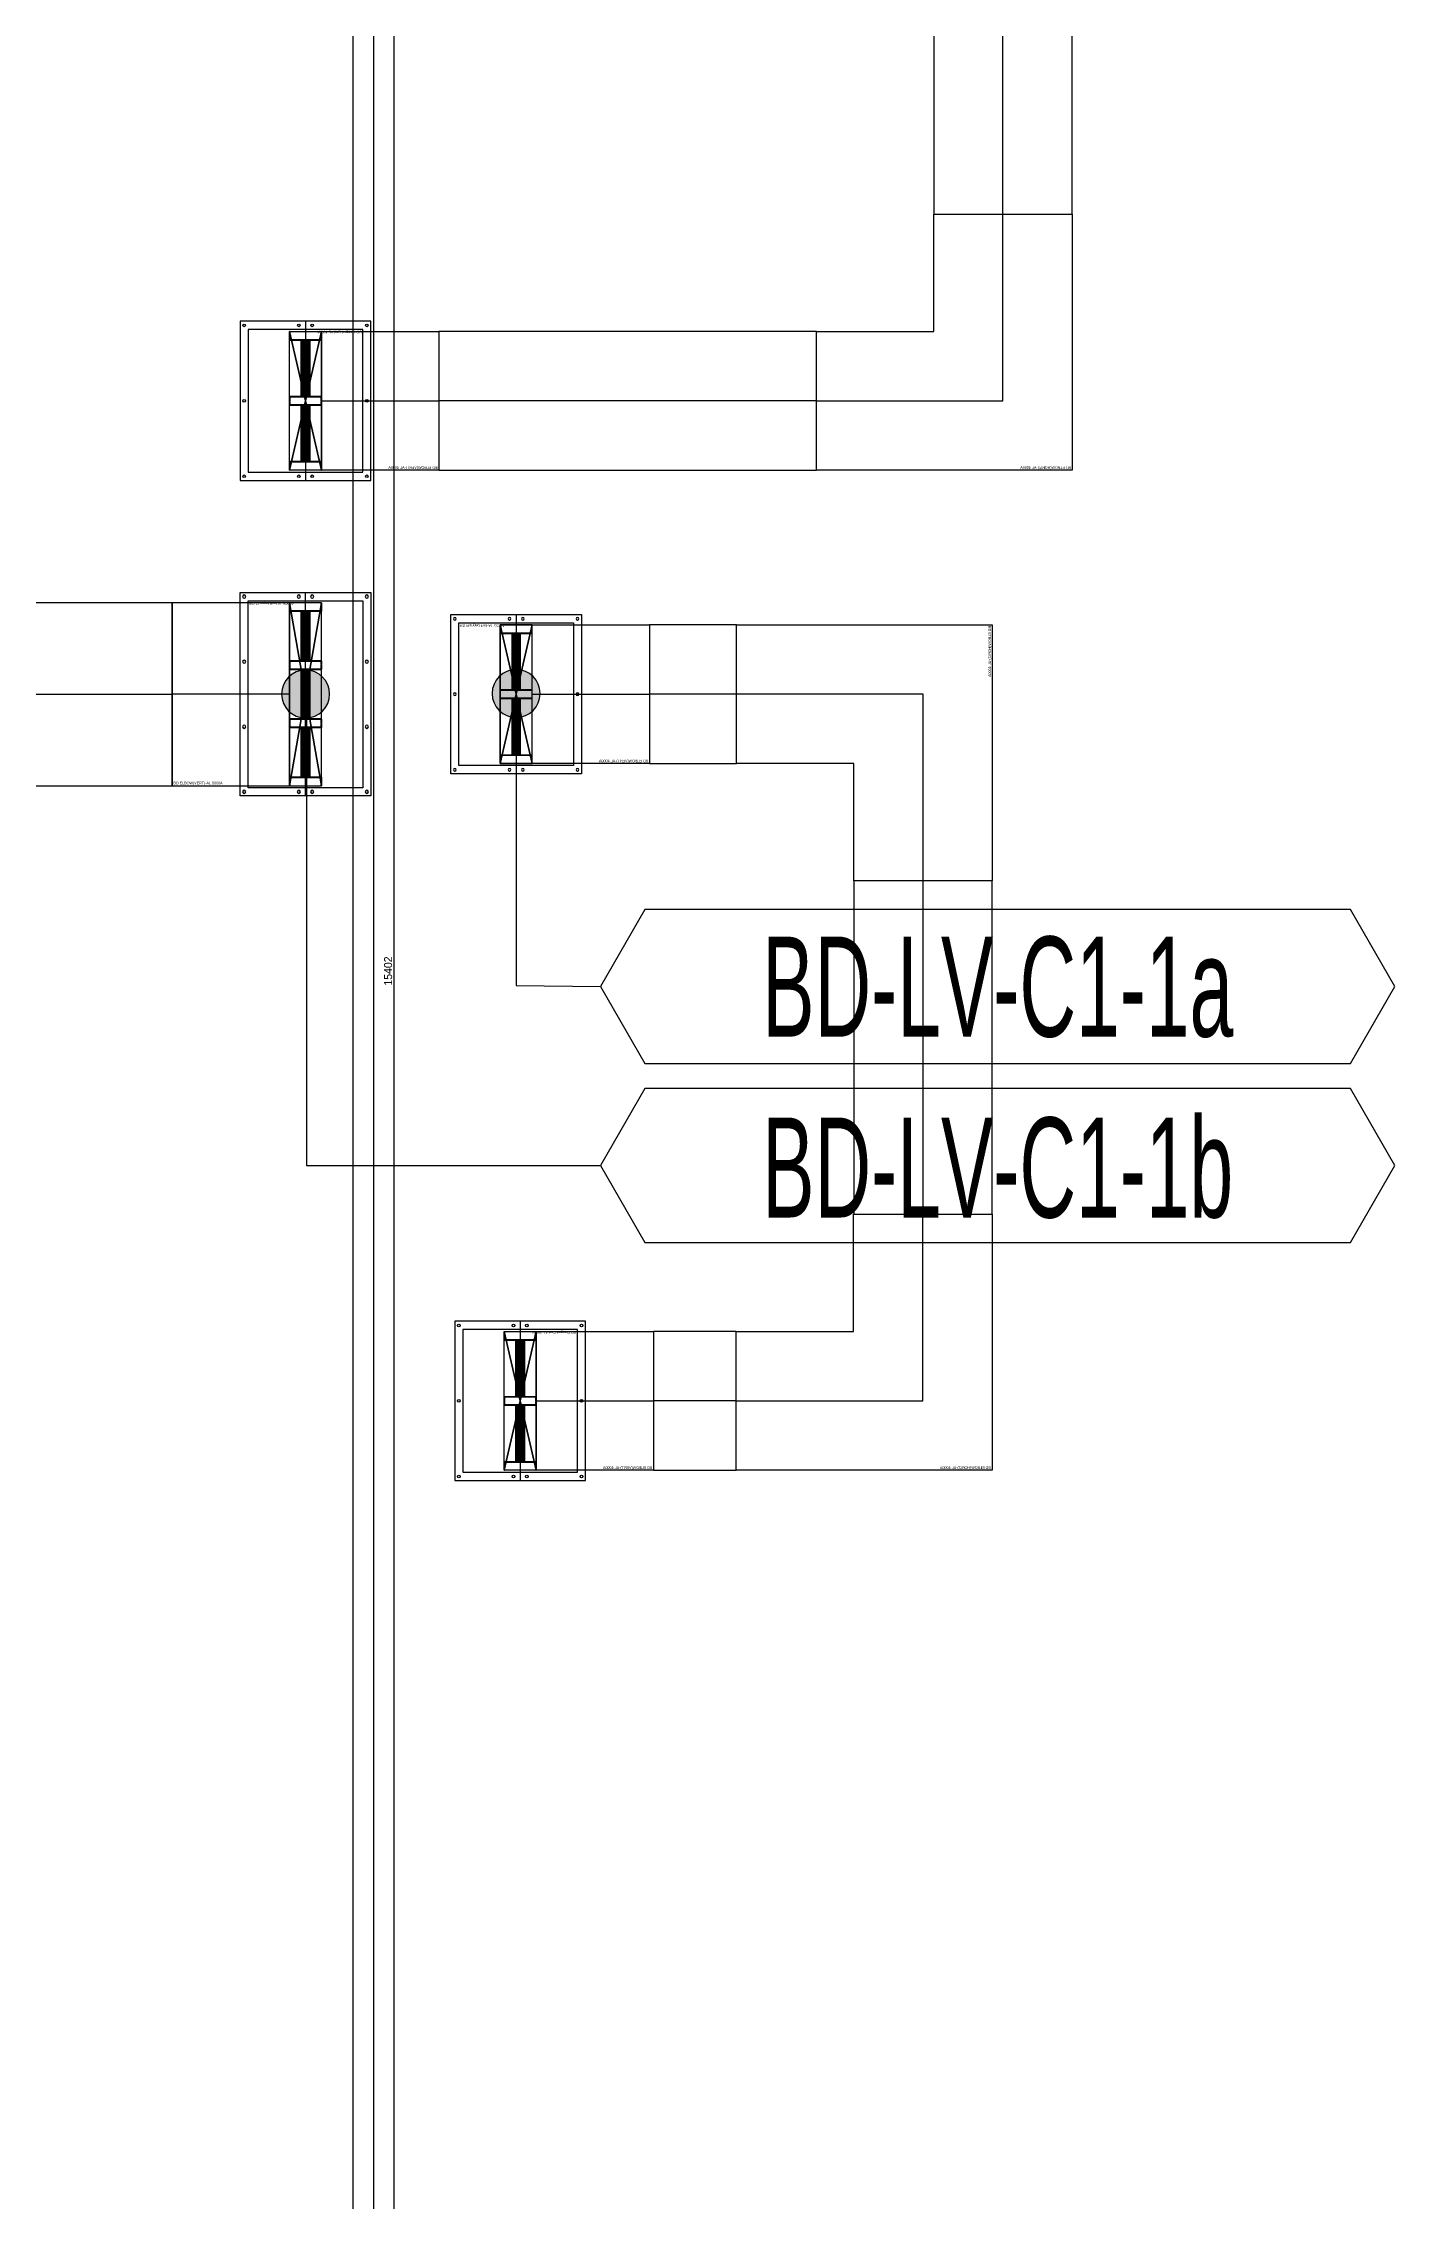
# Model space of a CAD drawing. Header units: millimetres. Extents: x 28486 to 374549, y -351975 to 868946.
# Drawn here: x 121315 to 126384, y -225998 to -217904 of the extents above; entities that cross this region are included whole.
import ezdxf
from ezdxf.enums import TextEntityAlignment as Align

# ---------------------------------------------------------------- set-up
doc = ezdxf.new("R2010")
doc.units = ezdxf.units.MM
doc.header["$LTSCALE"] = 150
doc.layers.get('Defpoints').update_dxf_attribs({"color": 150})
for name, color, linetype in [('-----27 Bus Duct_HV_IT BACK UP A', 7, 'Continuous'), ('-----27 Bus Duct_HV_IT BACK UP B', 3, 'Continuous'), ('-----27 Bus Duct_LV_380-220V', 200, 'Continuous'), ('-----27 Bus Duct_LV_380-220V_IT BACK UP', 2, 'Continuous'), ('-----29 주기', 1, 'Continuous'), ('-----30 Text', 2, 'Continuous'), ('-----99 Cable Schedule', 2, 'Continuous')]:
    doc.layers.add(name, color=color, linetype=linetype)
doc.styles.add('ELEC', font='')
doc.styles.get("Standard").update_dxf_attribs({"font": ''})
doc.styles.get('ELEC').set_extended_font_data('Dotum')
doc.styles.get('Standard').set_extended_font_data('Dotum')
doc.dimstyles.new('전기통신참고용-치수', dxfattribs={"dimscale": 15, "dimtxt": 2, "dimasz": 0, "dimexe": 0, "dimexo": 0, "dimgap": 0.4, "dimtad": 4, "dimdec": 0, "dimzin": 0, "dimdsep": 46, "dimtxsty": 'Standard', "dimblk": 'NONE', "dimcen": 0, "dimse1": 1, "dimse2": 1, "dimsd1": 1, "dimsd2": 1, "dimclrd": 8, "dimclre": 8, "dimclrt": 8, "dimadec": 0, "dimazin": 0, "dimtfac": 1, "dimtdec": 0, "dimtix": 1, "dimtmove": 2, "dimatfit": 0, "dimldrblk": 'NONE', "dimfxl": 2, "dimtolj": 1, "dimtzin": 0, "dimarcsym": 0})

# ---------------------------------------------------------------- blocks, each defined once
blk = doc.blocks.new('*U79')
at = {"color": 1}
for p, q in [((60, 343), (-60, -343)), ((-60, 343), (60, -343))]:
    blk.add_line(p, q, dxfattribs=at)
at = {"color": 0}
blk.add_line((0, 381.5), (0, -381.5), dxfattribs=at)
for points in [[(-245, -381.5), (245, -381.5), (245, 381.5), (-245, 381.5)], [(-215, -350.5), (215, -350.5), (215, 350.5), (-215, 350.5)]]:
    blk.add_lwpolyline(points, close=True, dxfattribs=at)
at = {"color": 1}
blk.add_lwpolyline([(60, -343), (-60, -343), (-60, 343), (60, 343)], close=True, dxfattribs=at)
for points in [[(-60, 123, -0.4142136), (-58, 125), (-17.2, 125, 0.4142136), (-16.2, 126), (-16.2, 310, 0.4142136), (-17.2, 311), (-58, 311, -0.4142136), (-60, 313), (-60, 343, -0.4142136), (-59, 342), (-59, 313, 0.4142136), (-58, 312), (58, 312, 0.4142136), (59, 313), (59, 342, -0.4142136), (60, 343), (60, 313, -0.4142136), (58, 311), (17.2, 311, 0.4142136), (16.2, 310), (16.2, 126, 0.4142136), (17.2, 125), (58, 125, -0.4142136), (60, 123), (60, 111, -0.4142136), (59, 112), (59, 123, 0.4142136), (58, 124), (-58, 124, 0.4142136), (-59, 123), (-59, 112, -0.4142136), (-60, 111), (-60, 111), (-60, 111), (-60, 111)], [(-15.2, 126), (-15.2, 310, -0.4142136), (-14.2, 311), (14.2, 311, -0.4142136), (15.2, 310), (15.2, 126, -0.4142136), (14.2, 125), (-14.2, 125, -0.4142136)], [(-14.2, 127), (-14.2, 309, -0.4142136), (-13.2, 310), (-8.85, 310, -0.4142136), (-7.85, 309), (-7.85, 127, -0.4142136), (-8.85, 126), (-13.2, 126, -0.4142136)], [(-6.85, 127), (-6.85, 309, -0.4142136), (-5.85, 310), (-1.5, 310, -0.4142136), (-0.5, 309), (-0.5, 127, -0.4142136), (-1.5, 126), (-5.85, 126, -0.4142136)], [(0.5, 127), (0.5, 309, -0.4142136), (1.5, 310), (5.85, 310, -0.4142136), (6.85, 309), (6.85, 127, -0.4142136), (5.85, 126), (1.5, 126, -0.4142136)], [(7.85, 127), (7.85, 309, -0.4142136), (8.85, 310), (13.2, 310, -0.4142136), (14.2, 309), (14.2, 127, -0.4142136), (13.2, 126), (8.85, 126, -0.4142136)], [(-60, -95, -0.4142136), (-58, -93), (-17.2, -93, 0.4142136), (-16.2, -92), (-16.2, 92, 0.4142136), (-17.2, 93), (-58, 93, -0.4142136), (-60, 95), (-60, 109, -0.4142136), (-59, 108), (-59, 95, 0.4142136), (-58, 94), (58, 94, 0.4142136), (59, 95), (59, 108, -0.4142136), (60, 109), (60, 95, -0.4142136), (58, 93), (17.2, 93, 0.4142136), (16.2, 92), (16.2, -92, 0.4142136), (17.2, -93), (58, -93, -0.4142136), (60, -95), (60, -108, -0.4142136), (59, -107), (59, -95, 0.4142136), (58, -94), (-58, -94, 0.4142136), (-59, -95), (-59, -107, -0.4142136), (-60, -108), (-60, -108), (-60, -108), (-60, -108)], [(-15.2, -92), (-15.2, 92, -0.4142136), (-14.2, 93), (14.2, 93, -0.4142136), (15.2, 92), (15.2, -92, -0.4142136), (14.2, -93), (-14.2, -93, -0.4142136)], [(-14.2, -91), (-14.2, 91, -0.4142136), (-13.2, 92), (-8.85, 92, -0.4142136), (-7.85, 91), (-7.85, -91, -0.4142136), (-8.85, -92), (-13.2, -92, -0.4142136)], [(-6.85, -91), (-6.85, 91, -0.4142136), (-5.85, 92), (-1.5, 92, -0.4142136), (-0.5, 91), (-0.5, -91, -0.4142136), (-1.5, -92), (-5.85, -92, -0.4142136)], [(0.5, -91), (0.5, 91, -0.4142136), (1.5, 92), (5.85, 92, -0.4142136), (6.85, 91), (6.85, -91, -0.4142136), (5.85, -92), (1.5, -92, -0.4142136)], [(7.85, -91), (7.85, 91, -0.4142136), (8.85, 92), (13.2, 92, -0.4142136), (14.2, 91), (14.2, -91, -0.4142136), (13.2, -92), (8.85, -92, -0.4142136)], [(-60, -313, -0.4142136), (-58, -311), (-17.2, -311, 0.4142136), (-16.2, -310), (-16.2, -126, 0.4142136), (-17.2, -125), (-58, -125, -0.4142136), (-60, -123), (-60, -110, -0.4142136), (-59, -111), (-59, -123, 0.4142136), (-58, -124), (58, -124, 0.4142136), (59, -123), (59, -111, -0.4142136), (60, -110), (60, -123, -0.4142136), (58, -125), (17.2, -125, 0.4142136), (16.2, -126), (16.2, -310, 0.4142136), (17.2, -311), (58, -311, -0.4142136), (60, -313), (60, -343, -0.4142136), (59, -342), (59, -313, 0.4142136), (58, -312), (-58, -312, 0.4142136), (-59, -313), (-59, -342, -0.4142136), (-60, -343), (-60, -343), (-60, -343), (-60, -343)], [(-15.2, -310), (-15.2, -126, -0.4142136), (-14.2, -125), (14.2, -125, -0.4142136), (15.2, -126), (15.2, -310, -0.4142136), (14.2, -311), (-14.2, -311, -0.4142136)], [(-14.2, -309), (-14.2, -127, -0.4142136), (-13.2, -126), (-8.85, -126, -0.4142136), (-7.85, -127), (-7.85, -309, -0.4142136), (-8.85, -310), (-13.2, -310, -0.4142136)], [(-6.85, -309), (-6.85, -127, -0.4142136), (-5.85, -126), (-1.5, -126, -0.4142136), (-0.5, -127), (-0.5, -309, -0.4142136), (-1.5, -310), (-5.85, -310, -0.4142136)], [(0.5, -309), (0.5, -127, -0.4142136), (1.5, -126), (5.85, -126, -0.4142136), (6.85, -127), (6.85, -309, -0.4142136), (5.85, -310), (1.5, -310, -0.4142136)], [(7.85, -309), (7.85, -127, -0.4142136), (8.85, -126), (13.2, -126, -0.4142136), (14.2, -127), (14.2, -309, -0.4142136), (13.2, -310), (8.85, -310, -0.4142136)]]:
    blk.add_lwpolyline(points, format="xyb", close=True, dxfattribs=at)
at = {"color": 0}
for centre in [(-230, 366), (-25, 366), (25, 366), (230, 366), (-230, 122), (230, 122), (-230, -122), (230, -122), (-230, -366), (-25, -366), (25, -366), (230, -366)]:
    blk.add_circle(centre, 6, dxfattribs=at)
at = {"color": 0, "style": 'ELEC'}
blk.add_text('BD Flanged End-AL 5000A', height=10, dxfattribs=at).set_placement((-210, -340.5), align=Align.MIDDLE_LEFT)
blk = doc.blocks.new('*D609')
at = {"layer": 'Defpoints', "color": 0, "transparency": 16777216}
for p in [(152, 3328.1), (152, 3328.1), (152, -12073.9)]:
    blk.add_point(p, dxfattribs=at)
at = {"color": 0, "transparency": 16777216, "insert": (131, -4372.9), "char_height": 30, "attachment_point": 5, "rotation": 90}
blk.add_mtext('\\A1;{\\C0;15402}', dxfattribs=at)
blk = doc.blocks.new('_None')
blk = doc.blocks.new('A$C9a0ab699')
h = blk.add_hatch(color=0)
edge = h.paths.add_edge_path()
edge.add_arc((0, 0), 64, 720, 1080, ccw=False)
at = {"color": 0}
blk.add_circle((0, 0), 64, dxfattribs=at)
blk = doc.blocks.new('*D196')
at = {"layer": 'Defpoints', "color": 0, "transparency": 16777216}
for p in [(152, 17574.2), (152, 17574.2), (152, 2172.2)]:
    blk.add_point(p, dxfattribs=at)
at = {"color": 0, "transparency": 16777216, "insert": (131, 9873.2), "char_height": 30, "attachment_point": 5, "rotation": 90}
blk.add_mtext('\\A1;{\\C0;15402}', dxfattribs=at)
blk = doc.blocks.new('*D215')
at = {"layer": 'Defpoints', "color": 0, "transparency": 16777216}
for p in [(0, 9295), (686, 9295), (686, 9295)]:
    blk.add_point(p, dxfattribs=at)
at = {"color": 0, "transparency": 16777216, "insert": (343, 9274), "char_height": 30, "attachment_point": 5}
blk.add_mtext('\\A1;{\\C0;686}', dxfattribs=at)
blk = doc.blocks.new('*D216')
at = {"layer": 'Defpoints', "color": 0, "transparency": 16777216}
for p in [(686, 9295), (686, 9295), (686, 8400)]:
    blk.add_point(p, dxfattribs=at)
at = {"color": 0, "transparency": 16777216, "insert": (665, 8847.5), "char_height": 30, "attachment_point": 5, "rotation": 90}
blk.add_mtext('\\A1;{\\C0;895}', dxfattribs=at)
blk = doc.blocks.new('*D217')
at = {"layer": 'Defpoints', "color": 0, "transparency": 16777216}
for p in [(0, 8400), (686, 8400), (686, 8400)]:
    blk.add_point(p, dxfattribs=at)
at = {"color": 0, "transparency": 16777216, "insert": (343, 8421), "char_height": 30, "attachment_point": 5}
blk.add_mtext('\\A1;{\\C0;686}', dxfattribs=at)
blk = doc.blocks.new('*U69')
at = {"color": 1}
for p, q in [((340, 343), (220, -343)), ((220, 343), (340, -343))]:
    blk.add_line(p, q, dxfattribs=at)
at = {"color": 0}
blk.add_lwpolyline([(-220, -343), (220, -343), (220, 343), (-220, 343)], close=True, dxfattribs=at)
blk.add_lwpolyline([(220, -343), (340, -343), (340, 343), (220, 343)], dxfattribs=at)
at = {"color": 1}
for points in [[(220, 123, -0.4142136), (222, 125), (262.8, 125, 0.4142136), (263.8, 126), (263.8, 310, 0.4142136), (262.8, 311), (222, 311, -0.4142136), (220, 313), (220, 343, -0.4142136), (221, 342), (221, 313, 0.4142136), (222, 312), (338, 312, 0.4142136), (339, 313), (339, 342, -0.4142136), (340, 343), (340, 313, -0.4142136), (338, 311), (297.2, 311, 0.4142136), (296.2, 310), (296.2, 126, 0.4142136), (297.2, 125), (338, 125, -0.4142136), (340, 123), (340, 111, -0.4142136), (339, 112), (339, 123, 0.4142136), (338, 124), (222, 124, 0.4142136), (221, 123), (221, 112, -0.4142136), (220, 111), (220, 111), (220, 111), (220, 111)], [(264.8, 126), (264.8, 310, -0.4142136), (265.8, 311), (294.2, 311, -0.4142136), (295.2, 310), (295.2, 126, -0.4142136), (294.2, 125), (265.8, 125, -0.4142136)], [(265.8, 127), (265.8, 309, -0.4142136), (266.8, 310), (271.15, 310, -0.4142136), (272.15, 309), (272.15, 127, -0.4142136), (271.15, 126), (266.8, 126, -0.4142136)], [(273.15, 127), (273.15, 309, -0.4142136), (274.15, 310), (278.5, 310, -0.4142136), (279.5, 309), (279.5, 127, -0.4142136), (278.5, 126), (274.15, 126, -0.4142136)], [(280.5, 127), (280.5, 309, -0.4142136), (281.5, 310), (285.85, 310, -0.4142136), (286.85, 309), (286.85, 127, -0.4142136), (285.85, 126), (281.5, 126, -0.4142136)], [(287.85, 127), (287.85, 309, -0.4142136), (288.85, 310), (293.2, 310, -0.4142136), (294.2, 309), (294.2, 127, -0.4142136), (293.2, 126), (288.85, 126, -0.4142136)], [(220, -95, -0.4142136), (222, -93), (262.8, -93, 0.4142136), (263.8, -92), (263.8, 92, 0.4142136), (262.8, 93), (222, 93, -0.4142136), (220, 95), (220, 109, -0.4142136), (221, 108), (221, 95, 0.4142136), (222, 94), (338, 94, 0.4142136), (339, 95), (339, 108, -0.4142136), (340, 109), (340, 95, -0.4142136), (338, 93), (297.2, 93, 0.4142136), (296.2, 92), (296.2, -92, 0.4142136), (297.2, -93), (338, -93, -0.4142136), (340, -95), (340, -108, -0.4142136), (339, -107), (339, -95, 0.4142136), (338, -94), (222, -94, 0.4142136), (221, -95), (221, -107, -0.4142136), (220, -108), (220, -108), (220, -108), (220, -108)], [(264.8, -92), (264.8, 92, -0.4142136), (265.8, 93), (294.2, 93, -0.4142136), (295.2, 92), (295.2, -92, -0.4142136), (294.2, -93), (265.8, -93, -0.4142136)], [(265.8, -91), (265.8, 91, -0.4142136), (266.8, 92), (271.15, 92, -0.4142136), (272.15, 91), (272.15, -91, -0.4142136), (271.15, -92), (266.8, -92, -0.4142136)], [(273.15, -91), (273.15, 91, -0.4142136), (274.15, 92), (278.5, 92, -0.4142136), (279.5, 91), (279.5, -91, -0.4142136), (278.5, -92), (274.15, -92, -0.4142136)], [(280.5, -91), (280.5, 91, -0.4142136), (281.5, 92), (285.85, 92, -0.4142136), (286.85, 91), (286.85, -91, -0.4142136), (285.85, -92), (281.5, -92, -0.4142136)], [(287.85, -91), (287.85, 91, -0.4142136), (288.85, 92), (293.2, 92, -0.4142136), (294.2, 91), (294.2, -91, -0.4142136), (293.2, -92), (288.85, -92, -0.4142136)], [(220, -313, -0.4142136), (222, -311), (262.8, -311, 0.4142136), (263.8, -310), (263.8, -126, 0.4142136), (262.8, -125), (222, -125, -0.4142136), (220, -123), (220, -110, -0.4142136), (221, -111), (221, -123, 0.4142136), (222, -124), (338, -124, 0.4142136), (339, -123), (339, -111, -0.4142136), (340, -110), (340, -123, -0.4142136), (338, -125), (297.2, -125, 0.4142136), (296.2, -126), (296.2, -310, 0.4142136), (297.2, -311), (338, -311, -0.4142136), (340, -313), (340, -343, -0.4142136), (339, -342), (339, -313, 0.4142136), (338, -312), (222, -312, 0.4142136), (221, -313), (221, -342, -0.4142136), (220, -343), (220, -343), (220, -343), (220, -343)], [(264.8, -310), (264.8, -126, -0.4142136), (265.8, -125), (294.2, -125, -0.4142136), (295.2, -126), (295.2, -310, -0.4142136), (294.2, -311), (265.8, -311, -0.4142136)], [(265.8, -309), (265.8, -127, -0.4142136), (266.8, -126), (271.15, -126, -0.4142136), (272.15, -127), (272.15, -309, -0.4142136), (271.15, -310), (266.8, -310, -0.4142136)], [(273.15, -309), (273.15, -127, -0.4142136), (274.15, -126), (278.5, -126, -0.4142136), (279.5, -127), (279.5, -309, -0.4142136), (278.5, -310), (274.15, -310, -0.4142136)], [(280.5, -309), (280.5, -127, -0.4142136), (281.5, -126), (285.85, -126, -0.4142136), (286.85, -127), (286.85, -309, -0.4142136), (285.85, -310), (281.5, -310, -0.4142136)], [(287.85, -309), (287.85, -127, -0.4142136), (288.85, -126), (293.2, -126, -0.4142136), (294.2, -127), (294.2, -309, -0.4142136), (293.2, -310), (288.85, -310, -0.4142136)]]:
    blk.add_lwpolyline(points, format="xyb", close=True, dxfattribs=at)
blk.add_lwpolyline([(220, 0), (-220, 0)], dxfattribs=at)
at = {"color": 0, "style": 'ELEC'}
blk.add_text('BD ELBOW(VERT)-AL 5000A', height=10, dxfattribs=at).set_placement((-215, -333), align=Align.MIDDLE_LEFT)
blk = doc.blocks.new('*U23')
at = {"color": 1}
for p, q in [((60, 260), (-60, -260)), ((-60, 260), (60, -260))]:
    blk.add_line(p, q, dxfattribs=at)
at = {"color": 0}
blk.add_line((0, -298.5), (0, 298.5), dxfattribs=at)
for points in [[(-245, -298.5), (245, -298.5), (245, 298.5), (-245, 298.5)], [(-215, -267.5), (215, -267.5), (215, 267.5), (-215, 267.5)]]:
    blk.add_lwpolyline(points, close=True, dxfattribs=at)
at = {"color": 1}
blk.add_lwpolyline([(60, -260), (-60, -260), (-60, 260), (60, 260)], close=True, dxfattribs=at)
for points in [[(-60, 14, -0.4142136), (-58, 16), (-17.2, 16, 0.4142136), (-16.2, 17), (-16.2, 227, 0.4142136), (-17.2, 228), (-58, 228, -0.4142136), (-60, 230), (-60, 260, -0.4142136), (-59, 259), (-59, 230, 0.4142136), (-58, 229), (58, 229, 0.4142136), (59, 230), (59, 259, -0.4142136), (60, 260), (60, 230, -0.4142136), (58, 228), (17.2, 228, 0.4142136), (16.2, 227), (16.2, 17, 0.4142136), (17.2, 16), (58, 16, -0.4142136), (60, 14), (60, 2, -0.4142136), (59, 3), (59, 14, 0.4142136), (58, 15), (-58, 15, 0.4142136), (-59, 14), (-59, 3, -0.4142136), (-60, 2), (-60, 2), (-60, 2), (-60, 2)], [(-15.2, 17), (-15.2, 227, -0.4142136), (-14.2, 228), (14.2, 228, -0.4142136), (15.2, 227), (15.2, 17, -0.4142136), (14.2, 16), (-14.2, 16, -0.4142136)], [(-14.2, 18), (-14.2, 226, -0.4142136), (-13.2, 227), (-8.85, 227, -0.4142136), (-7.85, 226), (-7.85, 18, -0.4142136), (-8.85, 17), (-13.2, 17, -0.4142136)], [(-6.85, 18), (-6.85, 226, -0.4142136), (-5.85, 227), (-1.5, 227, -0.4142136), (-0.5, 226), (-0.5, 18, -0.4142136), (-1.5, 17), (-5.85, 17, -0.4142136)], [(0.5, 18), (0.5, 226, -0.4142136), (1.5, 227), (5.85, 227, -0.4142136), (6.85, 226), (6.85, 18, -0.4142136), (5.85, 17), (1.5, 17, -0.4142136)], [(7.85, 18), (7.85, 226, -0.4142136), (8.85, 227), (13.2, 227, -0.4142136), (14.2, 226), (14.2, 18, -0.4142136), (13.2, 17), (8.85, 17, -0.4142136)], [(-60, -230, -0.4142136), (-58, -228), (-17.2, -228, 0.4142136), (-16.2, -227), (-16.2, -17, 0.4142136), (-17.2, -16), (-58, -16, -0.4142136), (-60, -14), (-60, 0, -0.4142136), (-59, -1), (-59, -14, 0.4142136), (-58, -15), (58, -15, 0.4142136), (59, -14), (59, -1, -0.4142136), (60, 0), (60, -14, -0.4142136), (58, -16), (17.2, -16, 0.4142136), (16.2, -17), (16.2, -227, 0.4142136), (17.2, -228), (58, -228, -0.4142136), (60, -230), (60, -260, -0.4142136), (59, -259), (59, -230, 0.4142136), (58, -229), (-58, -229, 0.4142136), (-59, -230), (-59, -259, -0.4142136), (-60, -260), (-60, -260), (-60, -260), (-60, -260)], [(-15.2, -227), (-15.2, -17, -0.4142136), (-14.2, -16), (14.2, -16, -0.4142136), (15.2, -17), (15.2, -227, -0.4142136), (14.2, -228), (-14.2, -228, -0.4142136)], [(-14.2, -226), (-14.2, -18, -0.4142136), (-13.2, -17), (-8.85, -17, -0.4142136), (-7.85, -18), (-7.85, -226, -0.4142136), (-8.85, -227), (-13.2, -227, -0.4142136)], [(-6.85, -226), (-6.85, -18, -0.4142136), (-5.85, -17), (-1.5, -17, -0.4142136), (-0.5, -18), (-0.5, -226, -0.4142136), (-1.5, -227), (-5.85, -227, -0.4142136)], [(0.5, -226), (0.5, -18, -0.4142136), (1.5, -17), (5.85, -17, -0.4142136), (6.85, -18), (6.85, -226, -0.4142136), (5.85, -227), (1.5, -227, -0.4142136)], [(7.85, -226), (7.85, -18, -0.4142136), (8.85, -17), (13.2, -17, -0.4142136), (14.2, -18), (14.2, -226, -0.4142136), (13.2, -227), (8.85, -227, -0.4142136)]]:
    blk.add_lwpolyline(points, format="xyb", close=True, dxfattribs=at)
at = {"color": 0}
for centre in [(-230, 283), (-25, 283), (25, 283), (230, 283), (-230, 0), (230, 0), (-230, -283), (-25, -283), (25, -283), (230, -283)]:
    blk.add_circle(centre, 5, dxfattribs=at)
at = {"color": 0, "style": 'ELEC'}
blk.add_text('BD Flanged End-AL 4000A', height=10, dxfattribs=at).set_placement((-210, -257.5), align=Align.MIDDLE_LEFT)
blk = doc.blocks.new('*U22')
at = {"color": 1}
for p, q in [((340, 260), (220, -260)), ((220, 260), (340, -260))]:
    blk.add_line(p, q, dxfattribs=at)
at = {"color": 0}
blk.add_lwpolyline([(-220, -260), (220, -260), (220, 260), (-220, 260)], close=True, dxfattribs=at)
blk.add_lwpolyline([(220, -260), (340, -260), (340, 260), (220, 260)], dxfattribs=at)
at = {"color": 1}
for points in [[(220, 14, -0.4142136), (222, 16), (262.8, 16, 0.4142136), (263.8, 17), (263.8, 227, 0.4142136), (262.8, 228), (222, 228, -0.4142136), (220, 230), (220, 260, -0.4142136), (221, 259), (221, 230, 0.4142136), (222, 229), (338, 229, 0.4142136), (339, 230), (339, 259, -0.4142136), (340, 260), (340, 230, -0.4142136), (338, 228), (297.2, 228, 0.4142136), (296.2, 227), (296.2, 17, 0.4142136), (297.2, 16), (338, 16, -0.4142136), (340, 14), (340, 2, -0.4142136), (339, 3), (339, 14, 0.4142136), (338, 15), (222, 15, 0.4142136), (221, 14), (221, 3, -0.4142136), (220, 2), (220, 2), (220, 2), (220, 2)], [(264.8, 17), (264.8, 227, -0.4142136), (265.8, 228), (294.2, 228, -0.4142136), (295.2, 227), (295.2, 17, -0.4142136), (294.2, 16), (265.8, 16, -0.4142136)], [(265.8, 18), (265.8, 226, -0.4142136), (266.8, 227), (271.15, 227, -0.4142136), (272.15, 226), (272.15, 18, -0.4142136), (271.15, 17), (266.8, 17, -0.4142136)], [(273.15, 18), (273.15, 226, -0.4142136), (274.15, 227), (278.5, 227, -0.4142136), (279.5, 226), (279.5, 18, -0.4142136), (278.5, 17), (274.15, 17, -0.4142136)], [(280.5, 18), (280.5, 226, -0.4142136), (281.5, 227), (285.85, 227, -0.4142136), (286.85, 226), (286.85, 18, -0.4142136), (285.85, 17), (281.5, 17, -0.4142136)], [(287.85, 18), (287.85, 226, -0.4142136), (288.85, 227), (293.2, 227, -0.4142136), (294.2, 226), (294.2, 18, -0.4142136), (293.2, 17), (288.85, 17, -0.4142136)], [(220, -230, -0.4142136), (222, -228), (262.8, -228, 0.4142136), (263.8, -227), (263.8, -17, 0.4142136), (262.8, -16), (222, -16, -0.4142136), (220, -14), (220, 0, -0.4142136), (221, -1), (221, -14, 0.4142136), (222, -15), (338, -15, 0.4142136), (339, -14), (339, -1, -0.4142136), (340, 0), (340, -14, -0.4142136), (338, -16), (297.2, -16, 0.4142136), (296.2, -17), (296.2, -227, 0.4142136), (297.2, -228), (338, -228, -0.4142136), (340, -230), (340, -260, -0.4142136), (339, -259), (339, -230, 0.4142136), (338, -229), (222, -229, 0.4142136), (221, -230), (221, -259, -0.4142136), (220, -260), (220, -260), (220, -260), (220, -260)], [(264.8, -227), (264.8, -17, -0.4142136), (265.8, -16), (294.2, -16, -0.4142136), (295.2, -17), (295.2, -227, -0.4142136), (294.2, -228), (265.8, -228, -0.4142136)], [(265.8, -226), (265.8, -18, -0.4142136), (266.8, -17), (271.15, -17, -0.4142136), (272.15, -18), (272.15, -226, -0.4142136), (271.15, -227), (266.8, -227, -0.4142136)], [(273.15, -226), (273.15, -18, -0.4142136), (274.15, -17), (278.5, -17, -0.4142136), (279.5, -18), (279.5, -226, -0.4142136), (278.5, -227), (274.15, -227, -0.4142136)], [(280.5, -226), (280.5, -18, -0.4142136), (281.5, -17), (285.85, -17, -0.4142136), (286.85, -18), (286.85, -226, -0.4142136), (285.85, -227), (281.5, -227, -0.4142136)], [(287.85, -226), (287.85, -18, -0.4142136), (288.85, -17), (293.2, -17, -0.4142136), (294.2, -18), (294.2, -226, -0.4142136), (293.2, -227), (288.85, -227, -0.4142136)]]:
    blk.add_lwpolyline(points, format="xyb", close=True, dxfattribs=at)
blk.add_lwpolyline([(220, 0), (-220, 0)], dxfattribs=at)
at = {"color": 0, "style": 'ELEC'}
blk.add_text('BD ELBOW(VERT)-AL 4000A', height=10, dxfattribs=at).set_placement((-215, -250), align=Align.MIDDLE_LEFT)
blk = doc.blocks.new('*U24')
at = {"color": 0}
blk.add_lwpolyline([(-260, -260), (700, -260), (700, 260), (260, 260), (260, 700), (-260, 700)], close=True, dxfattribs=at)
at = {"color": 1}
blk.add_lwpolyline([(700, 0), (0, 0), (0, 700)], dxfattribs=at)
at = {"color": 0, "style": 'ELEC'}
blk.add_text('BD ELBOW(HORIZ)-AL 4000A', height=10, dxfattribs=at).set_placement((-255, -250), align=Align.MIDDLE_LEFT)
blk = doc.blocks.new('*D876')
at = {"layer": 'Defpoints', "color": 0, "transparency": 16777216}
for p in [(0, 3210), (520, 3210), (520, 3210)]:
    blk.add_point(p, dxfattribs=at)
at = {"color": 0, "transparency": 16777216, "insert": (260, 3189), "char_height": 30, "attachment_point": 5}
blk.add_mtext('\\A1;{\\C0;520}', dxfattribs=at)
blk = doc.blocks.new('*D877')
at = {"layer": 'Defpoints', "color": 0, "transparency": 16777216}
for p in [(520, 3210), (520, 3210), (520, 2900)]:
    blk.add_point(p, dxfattribs=at)
at = {"color": 0, "transparency": 16777216, "insert": (499, 3055), "char_height": 30, "attachment_point": 5, "rotation": 90}
blk.add_mtext('\\A1;{\\C0;310}', dxfattribs=at)
blk = doc.blocks.new('*D878')
at = {"layer": 'Defpoints', "color": 0, "transparency": 16777216}
for p in [(0, 2900), (520, 2900), (520, 2900)]:
    blk.add_point(p, dxfattribs=at)
at = {"color": 0, "transparency": 16777216, "insert": (260, 2921), "char_height": 30, "attachment_point": 5}
blk.add_mtext('\\A1;{\\C0;520}', dxfattribs=at)
blk = doc.blocks.new('*D860')
at = {"layer": 'Defpoints', "color": 0, "transparency": 16777216}
for p in [(0, 3226), (520, 3226), (520, 3226)]:
    blk.add_point(p, dxfattribs=at)
at = {"color": 0, "transparency": 16777216, "insert": (260, 3205), "char_height": 30, "attachment_point": 5}
blk.add_mtext('\\A1;{\\C0;520}', dxfattribs=at)
blk = doc.blocks.new('*D861')
at = {"layer": 'Defpoints', "color": 0, "transparency": 16777216}
for p in [(520, 3226), (520, 3226), (520, 2900)]:
    blk.add_point(p, dxfattribs=at)
at = {"color": 0, "transparency": 16777216, "insert": (499, 3063), "char_height": 30, "attachment_point": 5, "rotation": 90}
blk.add_mtext('\\A1;{\\C0;326}', dxfattribs=at)
blk = doc.blocks.new('*D862')
at = {"layer": 'Defpoints', "color": 0, "transparency": 16777216}
for p in [(0, 2900), (520, 2900), (520, 2900)]:
    blk.add_point(p, dxfattribs=at)
at = {"color": 0, "transparency": 16777216, "insert": (260, 2921), "char_height": 30, "attachment_point": 5}
blk.add_mtext('\\A1;{\\C0;520}', dxfattribs=at)
blk = doc.blocks.new('*D30')
at = {"layer": 'Defpoints', "color": 0, "transparency": 16777216}
for p in [(0, 4150), (520, 4150), (520, 4150)]:
    blk.add_point(p, dxfattribs=at)
at = {"color": 0, "transparency": 16777216, "insert": (260, 4129), "char_height": 30, "attachment_point": 5}
blk.add_mtext('\\A1;{\\C0;520}', dxfattribs=at)
blk = doc.blocks.new('*D31')
at = {"layer": 'Defpoints', "color": 0, "transparency": 16777216}
for p in [(520, 4150), (520, 4150), (520, 2900)]:
    blk.add_point(p, dxfattribs=at)
at = {"color": 0, "transparency": 16777216, "insert": (499, 3525), "char_height": 30, "attachment_point": 5, "rotation": 90}
blk.add_mtext('\\A1;{\\C0;1250}', dxfattribs=at)
blk = doc.blocks.new('*D32')
at = {"layer": 'Defpoints', "color": 0, "transparency": 16777216}
for p in [(0, 2900), (520, 2900), (520, 2900)]:
    blk.add_point(p, dxfattribs=at)
at = {"color": 0, "transparency": 16777216, "insert": (260, 2921), "char_height": 30, "attachment_point": 5}
blk.add_mtext('\\A1;{\\C0;520}', dxfattribs=at)
blk = doc.blocks.new('*D916')
at = {"layer": 'Defpoints', "color": 0, "transparency": 16777216}
for p in [(0, 4316), (520, 4316), (520, 4316)]:
    blk.add_point(p, dxfattribs=at)
at = {"color": 0, "transparency": 16777216, "insert": (260, 4295), "char_height": 30, "attachment_point": 5}
blk.add_mtext('\\A1;{\\C0;520}', dxfattribs=at)
blk = doc.blocks.new('*D917')
at = {"layer": 'Defpoints', "color": 0, "transparency": 16777216}
for p in [(520, 4316), (520, 4316), (520, 2900)]:
    blk.add_point(p, dxfattribs=at)
at = {"color": 0, "transparency": 16777216, "insert": (499, 3608), "char_height": 30, "attachment_point": 5, "rotation": 90}
blk.add_mtext('\\A1;{\\C0;1416}', dxfattribs=at)
blk = doc.blocks.new('*D918')
at = {"layer": 'Defpoints', "color": 0, "transparency": 16777216}
for p in [(0, 2900), (520, 2900), (520, 2900)]:
    blk.add_point(p, dxfattribs=at)
at = {"color": 0, "transparency": 16777216, "insert": (260, 2921), "char_height": 30, "attachment_point": 5}
blk.add_mtext('\\A1;{\\C0;520}', dxfattribs=at)
blk = doc.blocks.new('*D912')
at = {"layer": 'Defpoints', "color": 0, "transparency": 16777216}
for p in [(0, 5400.6), (520, 5400.6), (520, 5400.6)]:
    blk.add_point(p, dxfattribs=at)
at = {"color": 0, "transparency": 16777216, "insert": (260, 5379.6), "char_height": 30, "attachment_point": 5}
blk.add_mtext('\\A1;{\\C0;520}', dxfattribs=at)
blk = doc.blocks.new('*D913')
at = {"layer": 'Defpoints', "color": 0, "transparency": 16777216}
for p in [(520, 5400.6), (520, 5400.6), (520, 2900)]:
    blk.add_point(p, dxfattribs=at)
at = {"color": 0, "transparency": 16777216, "insert": (499, 4150.3), "char_height": 30, "attachment_point": 5, "rotation": 90}
blk.add_mtext('\\A1;{\\C0;2501}', dxfattribs=at)
blk = doc.blocks.new('*D914')
at = {"layer": 'Defpoints', "color": 0, "transparency": 16777216}
for p in [(0, 2900), (520, 2900), (520, 2900)]:
    blk.add_point(p, dxfattribs=at)
at = {"color": 0, "transparency": 16777216, "insert": (260, 2921), "char_height": 30, "attachment_point": 5}
blk.add_mtext('\\A1;{\\C0;520}', dxfattribs=at)
blk = doc.blocks.new('*U607')
at = {"color": 1}
blk.add_line((76, 3328.1), (76, -12073.9), dxfattribs=at)
at = {"color": 0}
blk.add_lwpolyline([(152, -12073.9), (0, -12073.9), (0, 3328.1), (152, 3328.1)], close=True, dxfattribs=at)
dim = blk.add_linear_dim(base=(152, 3328.1), p1=(152, -12073.9), p2=(152, 3328.1), angle=90, text='{\\C0;<>}', dimstyle='전기통신참고용-치수', override={"dimtad": 1, "dimtxsty": 'Standard', "dimclrd": 0, "dimclre": 0, "dimclrt": 0}, dxfattribs=at)
dim.commit()
dim.dimension.update_dxf_attribs({"geometry": '*D609', "text_midpoint": (131, -4372.9)})
blk = doc.blocks.new('*U194')
at = {"color": 1}
blk.add_line((76, 17574.2), (76, 2172.2), dxfattribs=at)
at = {"color": 0}
blk.add_lwpolyline([(152, 2172.2), (0, 2172.2), (0, 17574.2), (152, 17574.2)], close=True, dxfattribs=at)
dim = blk.add_linear_dim(base=(152, 17574.2), p1=(152, 2172.2), p2=(152, 17574.2), angle=90, text='{\\C0;<>}', dimstyle='전기통신참고용-치수', override={"dimtad": 1, "dimtxsty": 'Standard', "dimclrd": 0, "dimclre": 0, "dimclrt": 0}, dxfattribs=at)
dim.commit()
dim.dimension.update_dxf_attribs({"geometry": '*D196', "text_midpoint": (131, 9873.2)})
blk = doc.blocks.new('*U214')
at = {"color": 1}
blk.add_line((343, 9295), (343, 8400), dxfattribs=at)
at = {"color": 0}
blk.add_lwpolyline([(686, 8400), (0, 8400), (0, 9295), (686, 9295)], close=True, dxfattribs=at)
for base, p1, p2, override, picture, middle in [((686, 9295), (0, 9295), (686, 9295), {"dimtxsty": 'Standard', "dimclrd": 0, "dimclre": 0, "dimclrt": 0}, '*D215', (343, 9274)), ((686, 8400), (0, 8400), (686, 8400), {"dimtad": 1, "dimtxsty": 'Standard', "dimclrd": 0, "dimclre": 0, "dimclrt": 0}, '*D217', (343, 8421))]:
    dim = blk.add_linear_dim(base=base, p1=p1, p2=p2, text='{\\C0;<>}', dimstyle='전기통신참고용-치수', override=override, dxfattribs=at)
    dim.commit()
    dim.dimension.update_dxf_attribs({"geometry": picture, "text_midpoint": middle})
dim = blk.add_linear_dim(base=(686, 9295), p1=(686, 8400), p2=(686, 9295), angle=90, text='{\\C0;<>}', dimstyle='전기통신참고용-치수', override={"dimtad": 1, "dimtxsty": 'Standard', "dimclrd": 0, "dimclre": 0, "dimclrt": 0}, dxfattribs=at)
dim.commit()
dim.dimension.update_dxf_attribs({"geometry": '*D216', "text_midpoint": (665, 8847.5)})
blk = doc.blocks.new('*U875')
at = {"color": 1}
blk.add_line((260, 3210), (260, 2900), dxfattribs=at)
at = {"color": 0}
blk.add_lwpolyline([(520, 2900), (0, 2900), (0, 3210), (520, 3210)], close=True, dxfattribs=at)
for base, p1, p2, override, picture, middle in [((520, 3210), (0, 3210), (520, 3210), {"dimtxsty": 'Standard', "dimclrd": 0, "dimclre": 0, "dimclrt": 0}, '*D876', (260, 3189)), ((520, 2900), (0, 2900), (520, 2900), {"dimtad": 1, "dimtxsty": 'Standard', "dimclrd": 0, "dimclre": 0, "dimclrt": 0}, '*D878', (260, 2921))]:
    dim = blk.add_linear_dim(base=base, p1=p1, p2=p2, text='{\\C0;<>}', dimstyle='전기통신참고용-치수', override=override, dxfattribs=at)
    dim.commit()
    dim.dimension.update_dxf_attribs({"geometry": picture, "text_midpoint": middle})
dim = blk.add_linear_dim(base=(520, 3210), p1=(520, 2900), p2=(520, 3210), angle=90, text='{\\C0;<>}', dimstyle='전기통신참고용-치수', override={"dimtad": 1, "dimtxsty": 'Standard', "dimclrd": 0, "dimclre": 0, "dimclrt": 0}, dxfattribs=at)
dim.commit()
dim.dimension.update_dxf_attribs({"geometry": '*D877', "text_midpoint": (499, 3055)})
blk = doc.blocks.new('*U859')
at = {"color": 1}
blk.add_line((260, 3226), (260, 2900), dxfattribs=at)
at = {"color": 0}
blk.add_lwpolyline([(520, 2900), (0, 2900), (0, 3226), (520, 3226)], close=True, dxfattribs=at)
for base, p1, p2, override, picture, middle in [((520, 3226), (0, 3226), (520, 3226), {"dimtxsty": 'Standard', "dimclrd": 0, "dimclre": 0, "dimclrt": 0}, '*D860', (260, 3205)), ((520, 2900), (0, 2900), (520, 2900), {"dimtad": 1, "dimtxsty": 'Standard', "dimclrd": 0, "dimclre": 0, "dimclrt": 0}, '*D862', (260, 2921))]:
    dim = blk.add_linear_dim(base=base, p1=p1, p2=p2, text='{\\C0;<>}', dimstyle='전기통신참고용-치수', override=override, dxfattribs=at)
    dim.commit()
    dim.dimension.update_dxf_attribs({"geometry": picture, "text_midpoint": middle})
dim = blk.add_linear_dim(base=(520, 3226), p1=(520, 2900), p2=(520, 3226), angle=90, text='{\\C0;<>}', dimstyle='전기통신참고용-치수', override={"dimtad": 1, "dimtxsty": 'Standard', "dimclrd": 0, "dimclre": 0, "dimclrt": 0}, dxfattribs=at)
dim.commit()
dim.dimension.update_dxf_attribs({"geometry": '*D861', "text_midpoint": (499, 3063)})
blk = doc.blocks.new('*U29')
at = {"color": 1}
blk.add_line((260, 4150), (260, 2900), dxfattribs=at)
at = {"color": 0}
blk.add_lwpolyline([(520, 2900), (0, 2900), (0, 4150), (520, 4150)], close=True, dxfattribs=at)
for base, p1, p2, override, picture, middle in [((520, 4150), (0, 4150), (520, 4150), {"dimtxsty": 'Standard', "dimclrd": 0, "dimclre": 0, "dimclrt": 0}, '*D30', (260, 4129)), ((520, 2900), (0, 2900), (520, 2900), {"dimtad": 1, "dimtxsty": 'Standard', "dimclrd": 0, "dimclre": 0, "dimclrt": 0}, '*D32', (260, 2921))]:
    dim = blk.add_linear_dim(base=base, p1=p1, p2=p2, text='{\\C0;<>}', dimstyle='전기통신참고용-치수', override=override, dxfattribs=at)
    dim.commit()
    dim.dimension.update_dxf_attribs({"geometry": picture, "text_midpoint": middle})
dim = blk.add_linear_dim(base=(520, 4150), p1=(520, 2900), p2=(520, 4150), angle=90, text='{\\C0;<>}', dimstyle='전기통신참고용-치수', override={"dimtad": 1, "dimtxsty": 'Standard', "dimclrd": 0, "dimclre": 0, "dimclrt": 0}, dxfattribs=at)
dim.commit()
dim.dimension.update_dxf_attribs({"geometry": '*D31', "text_midpoint": (499, 3525)})
blk = doc.blocks.new('*U915')
at = {"color": 1}
blk.add_line((260, 4316), (260, 2900), dxfattribs=at)
at = {"color": 0}
blk.add_lwpolyline([(520, 2900), (0, 2900), (0, 4316), (520, 4316)], close=True, dxfattribs=at)
for base, p1, p2, override, picture, middle in [((520, 4316), (0, 4316), (520, 4316), {"dimtxsty": 'Standard', "dimclrd": 0, "dimclre": 0, "dimclrt": 0}, '*D916', (260, 4295)), ((520, 2900), (0, 2900), (520, 2900), {"dimtad": 1, "dimtxsty": 'Standard', "dimclrd": 0, "dimclre": 0, "dimclrt": 0}, '*D918', (260, 2921))]:
    dim = blk.add_linear_dim(base=base, p1=p1, p2=p2, text='{\\C0;<>}', dimstyle='전기통신참고용-치수', override=override, dxfattribs=at)
    dim.commit()
    dim.dimension.update_dxf_attribs({"geometry": picture, "text_midpoint": middle})
dim = blk.add_linear_dim(base=(520, 4316), p1=(520, 2900), p2=(520, 4316), angle=90, text='{\\C0;<>}', dimstyle='전기통신참고용-치수', override={"dimtad": 1, "dimtxsty": 'Standard', "dimclrd": 0, "dimclre": 0, "dimclrt": 0}, dxfattribs=at)
dim.commit()
dim.dimension.update_dxf_attribs({"geometry": '*D917', "text_midpoint": (499, 3608)})
blk = doc.blocks.new('*U911')
at = {"color": 1}
blk.add_line((260, 5400.6), (260, 2900), dxfattribs=at)
at = {"color": 0}
blk.add_lwpolyline([(520, 2900), (0, 2900), (0, 5400.6), (520, 5400.6)], close=True, dxfattribs=at)
for base, p1, p2, override, picture, middle in [((520, 5400.6), (0, 5400.6), (520, 5400.6), {"dimtxsty": 'Standard', "dimclrd": 0, "dimclre": 0, "dimclrt": 0}, '*D912', (260, 5379.6)), ((520, 2900), (0, 2900), (520, 2900), {"dimtad": 1, "dimtxsty": 'Standard', "dimclrd": 0, "dimclre": 0, "dimclrt": 0}, '*D914', (260, 2921))]:
    dim = blk.add_linear_dim(base=base, p1=p1, p2=p2, text='{\\C0;<>}', dimstyle='전기통신참고용-치수', override=override, dxfattribs=at)
    dim.commit()
    dim.dimension.update_dxf_attribs({"geometry": picture, "text_midpoint": middle})
dim = blk.add_linear_dim(base=(520, 5400.6), p1=(520, 2900), p2=(520, 5400.6), angle=90, text='{\\C0;<>}', dimstyle='전기통신참고용-치수', override={"dimtad": 1, "dimtxsty": 'Standard', "dimclrd": 0, "dimclre": 0, "dimclrt": 0}, dxfattribs=at)
dim.commit()
dim.dimension.update_dxf_attribs({"geometry": '*D913', "text_midpoint": (499, 4150.3)})

msp = doc.modelspace()

# ---------------------------------------------------------------- linework, layer by layer
at = {"layer": '-----29 주기', "elevation": 0}
for points in [[(123571.7, -221152.6), (123405, -221441.3), (123571.7, -221730.1), (126217.5, -221730.1), (126384.2, -221441.3), (126217.5, -221152.6)], [(123571.7, -221823.6), (123405, -222112.4), (123571.7, -222401.1), (126217.5, -222401.1), (126384.2, -222112.4), (126217.5, -221823.6)]]:
    msp.add_lwpolyline(points, close=True, dxfattribs=at)
at = {"layer": '-----99 Cable Schedule', "color": 1, "elevation": 0}
for points in [[(122302.2, -220345), (122302.2, -222112.4), (123405, -222112.4)], [(123088.6, -220345.4), (123088.6, -221437.5), (123405, -221441.3)]]:
    msp.add_lwpolyline(points, dxfattribs=at)

# ---------------------------------------------------------------- block references
at = {"layer": '-----27 Bus Duct_HV_IT BACK UP A'}
msp.add_blockref('*U607', (122477.6, -217010.1), dxfattribs=at)
at = {"layer": '-----27 Bus Duct_HV_IT BACK UP B'}
msp.add_blockref('*U194', (122477.6, -231256.2), dxfattribs=at)
at = {"layer": '-----27 Bus Duct_LV_380-220V', "xscale": -1}
for name, p, rotation in [('*U911', (124654.6, -213144.4), 180), ('*U915', (119898.6, -219505), 270), ('*U23', (123088.6, -220345), 180), ('*U859', (120688.6, -220605), 270), ('*U24', (124614.6, -220345), 90), ('*U29', (124354.6, -218145), 180), ('*U875', (120703.6, -223255), 270)]:
    msp.add_blockref(name, p, dxfattribs=dict(at, rotation=rotation))
for name, p in [('*U24', (124914.6, -219245)), ('*U22', (122578.6, -219245)), ('*U22', (123368.6, -220345)), ('*U24', (124613.6, -222995)), ('*U22', (123383.6, -222995))]:
    msp.add_blockref(name, p, dxfattribs=at)
at = {"layer": '-----27 Bus Duct_LV_380-220V', "rotation": 180}
for p in [(122298.6, -219245), (123103.6, -222995)]:
    msp.add_blockref('*U23', p, dxfattribs=at)
at = {"layer": '-----27 Bus Duct_LV_380-220V_IT BACK UP', "xscale": -1}
for name, p, rotation in [('*U79', (122298.6, -220345), 180), ('*U214', (130198.6, -220002.5), 90)]:
    msp.add_blockref(name, p, dxfattribs=dict(at, rotation=rotation))
at = {"layer": '-----27 Bus Duct_LV_380-220V_IT BACK UP'}
msp.add_blockref('*U69', (122018.6, -220345), dxfattribs=at)
at = {"layer": '-----99 Cable Schedule', "color": 1, "xscale": -1.40625, "yscale": 1.40625, "zscale": 1.40625, "rotation": 270}
for p in [(122299.1, -220344.5), (123088.6, -220342.4)]:
    msp.add_blockref('A$C9a0ab699', p, dxfattribs=at)

# ---------------------------------------------------------------- texts
at = {"layer": '-----30 Text', "linetype": 'Continuous', "style": 'ELEC', "width": 0.6}
for s, p in [('BD-LV-C1-1a', (124894.6, -221441.3)), ('BD-LV-C1-1b', (124894.6, -222112.4))]:
    msp.add_text(s, height=375, dxfattribs=at).set_placement(p, align=Align.MIDDLE)

doc.saveas('drawing.dxf')
